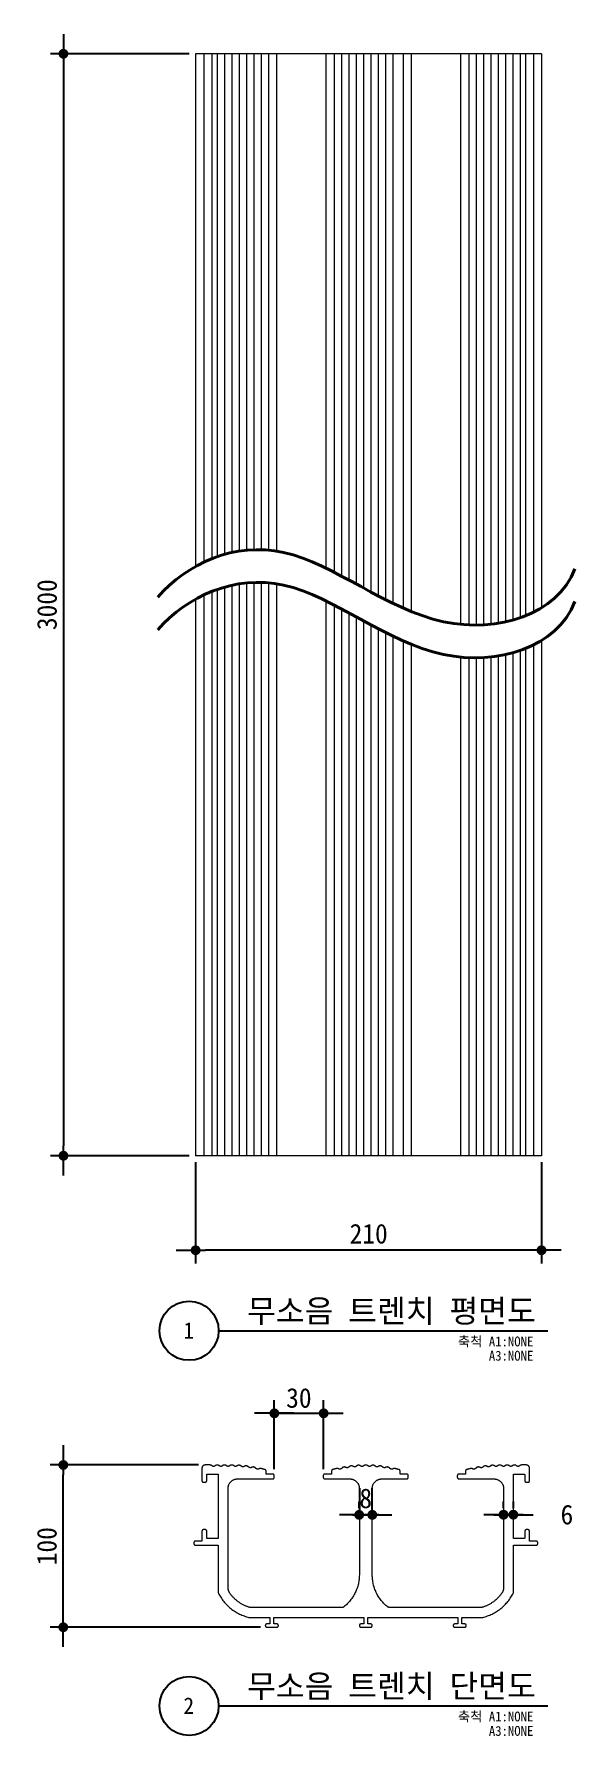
# Model space of a CAD drawing. Header units: inches. Extents: x 1408519 to 1410009, y -41115 to -40078.
# Drawn here: x 1408519 to 1408849, y -41115 to -40078 of the extents above; entities that cross this region are included whole.
import ezdxf
from ezdxf.enums import TextEntityAlignment as Align

# ---------------------------------------------------------------- set-up
doc = ezdxf.new("R2010")
doc.units = ezdxf.units.IN
doc.header["$LTSCALE"] = 5
doc.header["$MEASUREMENT"] = 0
doc.layers.get('0').update_dxf_attribs({"linetype": 'CONTINUOUS'})
for name, color, linetype, lineweight in [('A-CONC-LIN1', 2, 'CONTINUOUS', 40), ('A-DIMS', 7, 'CONTINUOUS', 25), ('A-XXXX-FIN2', 6, 'CONTINUOUS', 20), ('A-XXXX-SYMB', 7, 'CONTINUOUS', 25), ('A-XXXX-TXT1', 3, 'CONTINUOUS', 25)]:
    doc.layers.add(name, color=color, linetype=linetype, lineweight=lineweight)
doc.layers.add('Make2D$보임$선', color=7, linetype='CONTINUOUS', true_color=0x000000)
doc.styles.add('HY울릉도L', font='')
doc.styles.add('돋움체', font='')
doc.styles.get('HY울릉도L').set_extended_font_data('HYwulM')
doc.styles.get('돋움체').set_extended_font_data('DotumChe')
doc.dimstyles.new('CDIM', dxfattribs={"dimtxt": 3, "dimasz": 1.5, "dimexe": 2, "dimexo": 1, "dimgap": 1, "dimtad": 1, "dimdec": 0, "dimrnd": 0.5, "dimzin": 0, "dimdsep": 32, "dimlunit": 6, "dimtxsty": 'HY울릉도L', "dimblk1": '_CIDOT', "dimblk2": '_CIDOT', "dimsah": 1, "dimcen": 5.5, "dimclrd": 2, "dimclre": 2, "dimclrt": 7, "dimadec": 0, "dimazin": 0, "dimtfac": 1, "dimtdec": 0, "dimtix": 1, "dimtmove": 2, "dimatfit": 1, "dimldrblk": '_CIDOT', "dimfxl": 1, "dimtolj": 1, "dimtzin": 0, "dimlwd": -1, "dimarcsym": 0})

# ---------------------------------------------------------------- blocks, each defined once
blk = doc.blocks.new('_CIDOT')
at = {"color": 0, "linetype": 'ByBlock'}
blk.add_line((2, 0), (-1, 0), dxfattribs=at)
at = {"color": 0, "linetype": 'ByBlock', "const_width": 0.5}
blk.add_lwpolyline([(-0.25, 0, 1), (0.25, 0, 1)], format="xyb", close=True, dxfattribs=at)
blk = doc.blocks.new('*D8')
at = {"layer": 'A-DIMS', "lineweight": -2, "transparency": 16777216}
for p, q in [((1408617.4, -40765.5), (1408617.4, -40827.1)), ((1408828.5, -40765.5), (1408828.5, -40827.1))]:
    blk.add_line(p, q, dxfattribs=at)
at = {"layer": 'A-DIMS', "transparency": 16777216}
blk.add_line((1408822.5, -40819.1), (1408623.4, -40819.1), dxfattribs=at)
at = {"layer": 'A-DIMS', "transparency": 16777216, "xscale": 6, "yscale": 6, "zscale": 6, "rotation": 180}
blk.add_blockref('_CIDOT', (1408617.4, -40819.1), dxfattribs=at)
at = {"layer": 'A-DIMS', "transparency": 16777216, "xscale": 6, "yscale": 6, "zscale": 6}
blk.add_blockref('_CIDOT', (1408828.5, -40819.1), dxfattribs=at)
at = {"layer": 'A-DIMS', "color": 3, "transparency": 16777216, "insert": (1408723, -40809.1), "char_height": 12, "attachment_point": 5, "style": '돋움체'}
blk.add_mtext('\\A1;210', dxfattribs=at)
blk = doc.blocks.new('*D9')
at = {"layer": 'A-DIMS', "lineweight": -2, "transparency": 16777216}
for p, q in [((1408805.3, -40976.3), (1408805.3, -40972.3)), ((1408811.3, -40976.3), (1408811.3, -40972.3))]:
    blk.add_line(p, q, dxfattribs=at)
at = {"layer": 'A-DIMS', "transparency": 16777216}
for p, q in [((1408799.3, -40980.3), (1408793.3, -40980.3)), ((1408805.3, -40980.3), (1408811.3, -40980.3)), ((1408817.3, -40980.3), (1408823.3, -40980.3))]:
    blk.add_line(p, q, dxfattribs=at)
at = {"layer": 'A-DIMS', "transparency": 16777216, "xscale": 6, "yscale": 6, "zscale": 6}
blk.add_blockref('_CIDOT', (1408805.3, -40980.3), dxfattribs=at)
at = {"layer": 'A-DIMS', "transparency": 16777216, "xscale": 6, "yscale": 6, "zscale": 6, "rotation": 180}
blk.add_blockref('_CIDOT', (1408811.3, -40980.3), dxfattribs=at)
at = {"layer": 'A-DIMS', "color": 3, "transparency": 16777216, "insert": (1408844, -40980.3), "char_height": 12, "attachment_point": 5, "style": '돋움체'}
blk.add_mtext('\\A1;6', dxfattribs=at)
blk = doc.blocks.new('*D10')
at = {"layer": 'A-DIMS', "lineweight": -2, "transparency": 16777216}
for p, q in [((1408619.2, -40950), (1408528.6, -40950)), ((1408656.9, -41048.9), (1408528.6, -41048.9))]:
    blk.add_line(p, q, dxfattribs=at)
at = {"layer": 'A-DIMS', "transparency": 16777216}
blk.add_line((1408536.6, -41042.9), (1408536.6, -40956), dxfattribs=at)
at = {"layer": 'A-DIMS', "transparency": 16777216, "xscale": 6, "yscale": 6, "zscale": 6}
for p, rotation in [((1408536.6, -40950), 90), ((1408536.6, -41048.9), 270)]:
    blk.add_blockref('_CIDOT', p, dxfattribs=dict(at, rotation=rotation))
at = {"layer": 'A-DIMS', "color": 3, "transparency": 16777216, "insert": (1408526.6, -40999.5), "char_height": 12, "attachment_point": 5, "rotation": 90, "style": '돋움체'}
blk.add_mtext('\\A1;100', dxfattribs=at)
blk = doc.blocks.new('*D11')
at = {"layer": 'A-DIMS', "lineweight": -2, "transparency": 16777216}
for p, q in [((1408665.4, -40952.5), (1408665.4, -40910.5)), ((1408695.5, -40952.5), (1408695.5, -40910.5))]:
    blk.add_line(p, q, dxfattribs=at)
at = {"layer": 'A-DIMS', "transparency": 16777216}
for p, q in [((1408659.4, -40918.5), (1408653.4, -40918.5)), ((1408665.4, -40918.5), (1408695.5, -40918.5)), ((1408701.5, -40918.5), (1408707.5, -40918.5))]:
    blk.add_line(p, q, dxfattribs=at)
at = {"layer": 'A-DIMS', "transparency": 16777216, "xscale": 6, "yscale": 6, "zscale": 6}
blk.add_blockref('_CIDOT', (1408665.4, -40918.5), dxfattribs=at)
at = {"layer": 'A-DIMS', "transparency": 16777216, "xscale": 6, "yscale": 6, "zscale": 6, "rotation": 180}
blk.add_blockref('_CIDOT', (1408695.5, -40918.5), dxfattribs=at)
at = {"layer": 'A-DIMS', "color": 3, "transparency": 16777216, "insert": (1408680.4, -40909.2), "char_height": 12, "attachment_point": 5, "style": '돋움체'}
blk.add_mtext('\\A1;30', dxfattribs=at)
blk = doc.blocks.new('*D12')
at = {"layer": 'A-DIMS', "lineweight": -2, "transparency": 16777216}
for p, q in [((1408717.2, -40976.4), (1408717.2, -40972.4)), ((1408725.2, -40976.4), (1408725.2, -40972.4))]:
    blk.add_line(p, q, dxfattribs=at)
at = {"layer": 'A-DIMS', "transparency": 16777216}
for p, q in [((1408711.2, -40980.4), (1408705.2, -40980.4)), ((1408717.2, -40980.4), (1408725.2, -40980.4)), ((1408731.2, -40980.4), (1408737.2, -40980.4))]:
    blk.add_line(p, q, dxfattribs=at)
at = {"layer": 'A-DIMS', "transparency": 16777216, "xscale": 6, "yscale": 6, "zscale": 6}
blk.add_blockref('_CIDOT', (1408717.2, -40980.4), dxfattribs=at)
at = {"layer": 'A-DIMS', "transparency": 16777216, "xscale": 6, "yscale": 6, "zscale": 6, "rotation": 180}
blk.add_blockref('_CIDOT', (1408725.2, -40980.4), dxfattribs=at)
at = {"layer": 'A-DIMS', "color": 3, "transparency": 16777216, "insert": (1408721.2, -40970.4), "char_height": 12, "attachment_point": 5, "style": '돋움체'}
blk.add_mtext('\\A1;8', dxfattribs=at)
blk = doc.blocks.new('*D13')
at = {"layer": 'A-DIMS', "lineweight": -2, "transparency": 16777216}
for p, q in [((1408613.4, -40089.8), (1408528.7, -40089.8)), ((1408613.4, -40761.5), (1408528.7, -40761.5))]:
    blk.add_line(p, q, dxfattribs=at)
at = {"layer": 'A-DIMS', "transparency": 16777216}
blk.add_line((1408536.7, -40095.8), (1408536.7, -40755.5), dxfattribs=at)
at = {"layer": 'A-DIMS', "transparency": 16777216, "xscale": 6, "yscale": 6, "zscale": 6}
for p, rotation in [((1408536.7, -40089.8), 90), ((1408536.7, -40761.5), 270)]:
    blk.add_blockref('_CIDOT', p, dxfattribs=dict(at, rotation=rotation))
at = {"layer": 'A-DIMS', "color": 3, "transparency": 16777216, "insert": (1408526.7, -40425.6), "char_height": 12, "attachment_point": 5, "rotation": 90, "style": '돋움체'}
blk.add_mtext('\\A1;3000', dxfattribs=at)

msp = doc.modelspace()

# ---------------------------------------------------------------- linework, layer by layer
at = {"layer": 'A-CONC-LIN1'}
for points in [[(1408594.4, -40421), (1408612, -40400.5), (1408671.1, -40373.4), (1408763.8, -40455), (1408837.9, -40431.7), (1408848.9, -40403.7)], [(1408594.4, -40440.9), (1408612, -40420.5), (1408671.1, -40393.3), (1408763.8, -40475), (1408837.9, -40451.6), (1408848.9, -40423.6)]]:
    msp.add_open_spline(points, degree=3, knots=[15.624843, 15.624843, 15.624843, 15.624843, 113.188898, 213.548974, 308.797008, 308.797008, 308.797008, 308.797008], dxfattribs=at)
at = {"layer": 'A-XXXX-FIN2'}
for points in [[(1408618.4, -40089.8), (1408617.9, -40089.8), (1408617.4, -40089.8)], [(1408617.4, -40089.8), (1408617.4, -40246), (1408617.4, -40402.3)], [(1408622.4, -40089.8), (1408620.4, -40089.8), (1408618.4, -40089.8)], [(1408624.5, -40089.8), (1408623.4, -40089.8), (1408622.4, -40089.8)], [(1408622.4, -40089.8), (1408622.4, -40244.7), (1408622.4, -40399.7)], [(1408627.3, -40089.8), (1408625.9, -40089.8), (1408624.5, -40089.8)], [(1408628.6, -40089.8), (1408627.9, -40089.8), (1408627.3, -40089.8)], [(1408627.3, -40089.8), (1408627.3, -40243.7), (1408627.3, -40397.6)], [(1408630.5, -40089.8), (1408629.5, -40089.8), (1408628.6, -40089.8)], [(1408633.1, -40089.8), (1408631.8, -40089.8), (1408630.5, -40089.8)], [(1408630.5, -40089.8), (1408630.5, -40243.1), (1408630.5, -40396.4)], [(1408635, -40089.8), (1408634, -40089.8), (1408633.1, -40089.8)], [(1408637.5, -40089.8), (1408636.3, -40089.8), (1408635, -40089.8)], [(1408635, -40089.8), (1408635, -40242.4), (1408635, -40395)], [(1408639.5, -40089.8), (1408638.5, -40089.8), (1408637.5, -40089.8)], [(1408642.1, -40089.8), (1408640.8, -40089.8), (1408639.5, -40089.8)], [(1408639.5, -40089.8), (1408639.5, -40241.8), (1408639.5, -40393.8)], [(1408644, -40089.8), (1408643, -40089.8), (1408642.1, -40089.8)], [(1408646.6, -40089.8), (1408645.3, -40089.8), (1408644, -40089.8)], [(1408644, -40089.8), (1408644, -40241.4), (1408644, -40393)], [(1408648.5, -40089.8), (1408647.5, -40089.8), (1408646.6, -40089.8)], [(1408651.1, -40089.8), (1408649.8, -40089.8), (1408648.5, -40089.8)], [(1408648.5, -40089.8), (1408648.5, -40241.1), (1408648.5, -40392.4)], [(1408652.9, -40089.8), (1408652, -40089.8), (1408651.1, -40089.8)], [(1408655.5, -40089.8), (1408654.2, -40089.8), (1408652.9, -40089.8)], [(1408652.9, -40089.8), (1408652.9, -40240.9), (1408652.9, -40392.1)], [(1408657.4, -40089.8), (1408656.4, -40089.8), (1408655.5, -40089.8)], [(1408661.8, -40089.8), (1408659.6, -40089.8), (1408657.4, -40089.8)], [(1408657.4, -40089.8), (1408657.4, -40240.9), (1408657.4, -40392.1)], [(1408665.8, -40089.8), (1408663.8, -40089.8), (1408661.8, -40089.8)], [(1408661.8, -40089.8), (1408661.8, -40241.1), (1408661.8, -40392.4)], [(1408666.8, -40089.8), (1408666.3, -40089.8), (1408665.8, -40089.8)], [(1408696.9, -40089.8), (1408681.9, -40089.8), (1408666.8, -40089.8)], [(1408666.8, -40089.8), (1408666.8, -40241.4), (1408666.8, -40393)], [(1408697.9, -40089.8), (1408697.4, -40089.8), (1408696.9, -40089.8)], [(1408696.9, -40089.8), (1408696.9, -40246.6), (1408696.9, -40403.4)], [(1408701.9, -40089.8), (1408699.9, -40089.8), (1408697.9, -40089.8)], [(1408706.4, -40089.8), (1408704.1, -40089.8), (1408701.9, -40089.8)], [(1408701.9, -40089.8), (1408701.9, -40247.8), (1408701.9, -40405.9)], [(1408708.2, -40089.8), (1408707.3, -40089.8), (1408706.4, -40089.8)], [(1408706.4, -40089.8), (1408706.4, -40249), (1408706.4, -40408.2)], [(1408710.8, -40089.8), (1408709.5, -40089.8), (1408708.2, -40089.8)], [(1408712.7, -40089.8), (1408711.7, -40089.8), (1408710.8, -40089.8)], [(1408710.8, -40089.8), (1408710.8, -40250.2), (1408710.8, -40410.6)], [(1408715.3, -40089.8), (1408714, -40089.8), (1408712.7, -40089.8)], [(1408717.2, -40089.8), (1408716.2, -40089.8), (1408715.3, -40089.8)], [(1408715.3, -40089.8), (1408715.3, -40251.4), (1408715.3, -40413)], [(1408719.8, -40089.8), (1408718.5, -40089.8), (1408717.2, -40089.8)], [(1408721.7, -40089.8), (1408720.7, -40089.8), (1408719.8, -40089.8)], [(1408719.8, -40089.8), (1408719.8, -40252.6), (1408719.8, -40415.4)], [(1408724.3, -40089.8), (1408723, -40089.8), (1408721.7, -40089.8)], [(1408726.2, -40089.8), (1408725.2, -40089.8), (1408724.3, -40089.8)], [(1408724.3, -40089.8), (1408724.3, -40253.8), (1408724.3, -40417.9)], [(1408728.8, -40089.8), (1408727.5, -40089.8), (1408726.2, -40089.8)], [(1408730.7, -40089.8), (1408729.7, -40089.8), (1408728.8, -40089.8)], [(1408728.8, -40089.8), (1408728.8, -40255), (1408728.8, -40420.2)], [(1408733.3, -40089.8), (1408732, -40089.8), (1408730.7, -40089.8)], [(1408735.2, -40089.8), (1408734.2, -40089.8), (1408733.3, -40089.8)], [(1408733.3, -40089.8), (1408733.3, -40256.1), (1408733.3, -40422.5)], [(1408737.7, -40089.8), (1408736.4, -40089.8), (1408735.2, -40089.8)], [(1408739.6, -40089.8), (1408738.7, -40089.8), (1408737.7, -40089.8)], [(1408737.7, -40089.8), (1408737.7, -40257.2), (1408737.7, -40424.7)], [(1408744, -40089.8), (1408741.8, -40089.8), (1408739.6, -40089.8)], [(1408748, -40089.8), (1408746, -40089.8), (1408744, -40089.8)], [(1408744, -40089.8), (1408744, -40258.7), (1408744, -40427.7)], [(1408749, -40089.8), (1408748.5, -40089.8), (1408748, -40089.8)], [(1408779.1, -40089.8), (1408764.1, -40089.8), (1408749, -40089.8)], [(1408749, -40089.8), (1408749, -40259.8), (1408749, -40429.8)], [(1408780.1, -40089.8), (1408779.6, -40089.8), (1408779.1, -40089.8)], [(1408779.1, -40089.8), (1408779.1, -40309), (1408779.1, -40437.6)], [(1408784.1, -40089.8), (1408782.1, -40089.8), (1408780.1, -40089.8)], [(1408788.6, -40089.8), (1408786.4, -40089.8), (1408784.1, -40089.8)], [(1408784.1, -40089.8), (1408784.1, -40263.8), (1408784.1, -40437.9)], [(1408790.4, -40089.8), (1408789.5, -40089.8), (1408788.6, -40089.8)], [(1408788.6, -40089.8), (1408788.6, -40263.9), (1408788.6, -40438)], [(1408793, -40089.8), (1408791.7, -40089.8), (1408790.4, -40089.8)], [(1408794.9, -40089.8), (1408793.9, -40089.8), (1408793, -40089.8)], [(1408793, -40089.8), (1408793, -40263.8), (1408793, -40437.9)], [(1408797.5, -40089.8), (1408796.2, -40089.8), (1408794.9, -40089.8)], [(1408799.4, -40089.8), (1408798.4, -40089.8), (1408797.5, -40089.8)], [(1408797.5, -40089.8), (1408797.5, -40263.6), (1408797.5, -40437.5)], [(1408802, -40089.8), (1408800.7, -40089.8), (1408799.4, -40089.8)], [(1408803.9, -40089.8), (1408802.9, -40089.8), (1408802, -40089.8)], [(1408802, -40089.8), (1408802, -40263.3), (1408802, -40436.9)], [(1408806.5, -40089.8), (1408805.2, -40089.8), (1408803.9, -40089.8)], [(1408808.4, -40089.8), (1408807.4, -40089.8), (1408806.5, -40089.8)], [(1408806.5, -40089.8), (1408806.5, -40262.9), (1408806.5, -40436.1)], [(1408811, -40089.8), (1408809.7, -40089.8), (1408808.4, -40089.8)], [(1408812.9, -40089.8), (1408811.9, -40089.8), (1408811, -40089.8)], [(1408811, -40089.8), (1408811, -40262.4), (1408811, -40435)], [(1408815.4, -40089.8), (1408814.2, -40089.8), (1408812.9, -40089.8)], [(1408817.4, -40089.8), (1408816.4, -40089.8), (1408815.4, -40089.8)], [(1408815.4, -40089.8), (1408815.4, -40261.7), (1408815.4, -40433.6)], [(1408818.7, -40089.8), (1408818, -40089.8), (1408817.4, -40089.8)], [(1408821.5, -40089.8), (1408820.1, -40089.8), (1408818.7, -40089.8)], [(1408818.7, -40089.8), (1408818.7, -40261.1), (1408818.7, -40432.4)], [(1408823.5, -40089.8), (1408822.5, -40089.8), (1408821.5, -40089.8)], [(1408827.5, -40089.8), (1408825.5, -40089.8), (1408823.5, -40089.8)], [(1408823.5, -40089.8), (1408823.5, -40260), (1408823.5, -40430.2)], [(1408828.5, -40089.8), (1408828, -40089.8), (1408827.5, -40089.8)], [(1408828.5, -40089.8), (1408828.5, -40258.6), (1408828.5, -40427.4)], [(1408627.3, -40417.5), (1408627.3, -40589.5), (1408627.3, -40761.5)], [(1408630.5, -40416.3), (1408630.5, -40588.9), (1408630.5, -40761.5)], [(1408635, -40414.9), (1408635, -40588.2), (1408635, -40761.5)], [(1408639.5, -40413.8), (1408639.5, -40587.6), (1408639.5, -40761.5)], [(1408644, -40412.9), (1408644, -40587.2), (1408644, -40761.5)], [(1408648.5, -40412.3), (1408648.5, -40586.9), (1408648.5, -40761.5)], [(1408652.9, -40412), (1408652.9, -40586.8), (1408652.9, -40761.5)], [(1408657.4, -40412), (1408657.4, -40586.8), (1408657.4, -40761.5)], [(1408661.8, -40412.3), (1408661.8, -40586.9), (1408661.8, -40761.5)], [(1408666.8, -40412.9), (1408666.8, -40587.2), (1408666.8, -40761.5)], [(1408617.4, -40422.2), (1408617.4, -40591.8), (1408617.4, -40761.5)], [(1408622.4, -40419.6), (1408622.4, -40590.5), (1408622.4, -40761.5)], [(1408696.9, -40423.3), (1408696.9, -40592.4), (1408696.9, -40761.5)], [(1408701.9, -40425.8), (1408701.9, -40593.6), (1408701.9, -40761.5)], [(1408706.4, -40428.1), (1408706.4, -40594.8), (1408706.4, -40761.5)], [(1408710.8, -40430.5), (1408710.8, -40596), (1408710.8, -40761.5)], [(1408715.3, -40432.9), (1408715.3, -40597.2), (1408715.3, -40761.5)], [(1408719.8, -40435.3), (1408719.8, -40598.4), (1408719.8, -40761.5)], [(1408724.3, -40437.8), (1408724.3, -40599.6), (1408724.3, -40761.5)], [(1408728.8, -40440.2), (1408728.8, -40600.8), (1408728.8, -40761.5)], [(1408733.3, -40442.5), (1408733.3, -40602), (1408733.3, -40761.5)], [(1408737.7, -40444.7), (1408737.7, -40603.1), (1408737.7, -40761.5)], [(1408744, -40447.6), (1408744, -40604.5), (1408744, -40761.5)], [(1408828.5, -40447.3), (1408828.5, -40604.4), (1408828.5, -40761.5)], [(1408749, -40449.7), (1408749, -40605.6), (1408749, -40761.5)], [(1408779.1, -40457.5), (1408779.1, -40609.5), (1408779.1, -40761.5)], [(1408784.1, -40457.9), (1408784.1, -40609.7), (1408784.1, -40761.5)], [(1408788.6, -40457.9), (1408788.6, -40609.7), (1408788.6, -40761.5)], [(1408793, -40457.8), (1408793, -40609.6), (1408793, -40761.5)], [(1408797.5, -40457.4), (1408797.5, -40609.5), (1408797.5, -40761.5)], [(1408802, -40456.8), (1408802, -40609.2), (1408802, -40761.5)], [(1408806.5, -40456), (1408806.5, -40608.7), (1408806.5, -40761.5)], [(1408811, -40454.9), (1408811, -40608.2), (1408811, -40761.5)], [(1408815.4, -40453.5), (1408815.4, -40607.5), (1408815.4, -40761.5)], [(1408818.7, -40452.3), (1408818.7, -40606.9), (1408818.7, -40761.5)], [(1408823.5, -40450.1), (1408823.5, -40605.8), (1408823.5, -40761.5)], [(1408618.4, -40761.5), (1408617.9, -40761.5), (1408617.4, -40761.5)], [(1408622.4, -40761.5), (1408620.4, -40761.5), (1408618.4, -40761.5)], [(1408624.5, -40761.5), (1408623.4, -40761.5), (1408622.4, -40761.5)], [(1408627.3, -40761.5), (1408625.9, -40761.5), (1408624.5, -40761.5)], [(1408628.6, -40761.5), (1408627.9, -40761.5), (1408627.3, -40761.5)], [(1408630.5, -40761.5), (1408629.5, -40761.5), (1408628.6, -40761.5)], [(1408633.1, -40761.5), (1408631.8, -40761.5), (1408630.5, -40761.5)], [(1408635, -40761.5), (1408634, -40761.5), (1408633.1, -40761.5)], [(1408637.5, -40761.5), (1408636.3, -40761.5), (1408635, -40761.5)], [(1408639.5, -40761.5), (1408638.5, -40761.5), (1408637.5, -40761.5)], [(1408642.1, -40761.5), (1408640.8, -40761.5), (1408639.5, -40761.5)], [(1408644, -40761.5), (1408643, -40761.5), (1408642.1, -40761.5)], [(1408646.6, -40761.5), (1408645.3, -40761.5), (1408644, -40761.5)], [(1408648.5, -40761.5), (1408647.5, -40761.5), (1408646.6, -40761.5)], [(1408651.1, -40761.5), (1408649.8, -40761.5), (1408648.5, -40761.5)], [(1408652.9, -40761.5), (1408652, -40761.5), (1408651.1, -40761.5)], [(1408655.5, -40761.5), (1408654.2, -40761.5), (1408652.9, -40761.5)], [(1408657.4, -40761.5), (1408656.4, -40761.5), (1408655.5, -40761.5)], [(1408661.8, -40761.5), (1408659.6, -40761.5), (1408657.4, -40761.5)], [(1408665.8, -40761.5), (1408663.8, -40761.5), (1408661.8, -40761.5)], [(1408666.8, -40761.5), (1408666.3, -40761.5), (1408665.8, -40761.5)], [(1408696.9, -40761.5), (1408681.9, -40761.5), (1408666.8, -40761.5)], [(1408697.9, -40761.5), (1408697.4, -40761.5), (1408696.9, -40761.5)], [(1408701.9, -40761.5), (1408699.9, -40761.5), (1408697.9, -40761.5)], [(1408706.4, -40761.5), (1408704.1, -40761.5), (1408701.9, -40761.5)], [(1408708.2, -40761.5), (1408707.3, -40761.5), (1408706.4, -40761.5)], [(1408710.8, -40761.5), (1408709.5, -40761.5), (1408708.2, -40761.5)], [(1408712.7, -40761.5), (1408711.7, -40761.5), (1408710.8, -40761.5)], [(1408715.3, -40761.5), (1408714, -40761.5), (1408712.7, -40761.5)], [(1408717.2, -40761.5), (1408716.2, -40761.5), (1408715.3, -40761.5)], [(1408719.8, -40761.5), (1408718.5, -40761.5), (1408717.2, -40761.5)], [(1408721.7, -40761.5), (1408720.7, -40761.5), (1408719.8, -40761.5)], [(1408724.3, -40761.5), (1408723, -40761.5), (1408721.7, -40761.5)], [(1408726.2, -40761.5), (1408725.2, -40761.5), (1408724.3, -40761.5)], [(1408728.8, -40761.5), (1408727.5, -40761.5), (1408726.2, -40761.5)], [(1408730.7, -40761.5), (1408729.7, -40761.5), (1408728.8, -40761.5)], [(1408733.3, -40761.5), (1408732, -40761.5), (1408730.7, -40761.5)], [(1408735.2, -40761.5), (1408734.2, -40761.5), (1408733.3, -40761.5)], [(1408737.7, -40761.5), (1408736.4, -40761.5), (1408735.2, -40761.5)], [(1408739.6, -40761.5), (1408738.7, -40761.5), (1408737.7, -40761.5)], [(1408744, -40761.5), (1408741.8, -40761.5), (1408739.6, -40761.5)], [(1408748, -40761.5), (1408746, -40761.5), (1408744, -40761.5)], [(1408749, -40761.5), (1408748.5, -40761.5), (1408748, -40761.5)], [(1408779.1, -40761.5), (1408764.1, -40761.5), (1408749, -40761.5)], [(1408780.1, -40761.5), (1408779.6, -40761.5), (1408779.1, -40761.5)], [(1408784.1, -40761.5), (1408782.1, -40761.5), (1408780.1, -40761.5)], [(1408788.6, -40761.5), (1408786.4, -40761.5), (1408784.1, -40761.5)], [(1408790.4, -40761.5), (1408789.5, -40761.5), (1408788.6, -40761.5)], [(1408793, -40761.5), (1408791.7, -40761.5), (1408790.4, -40761.5)], [(1408794.9, -40761.5), (1408793.9, -40761.5), (1408793, -40761.5)], [(1408797.5, -40761.5), (1408796.2, -40761.5), (1408794.9, -40761.5)], [(1408799.4, -40761.5), (1408798.4, -40761.5), (1408797.5, -40761.5)], [(1408802, -40761.5), (1408800.7, -40761.5), (1408799.4, -40761.5)], [(1408803.9, -40761.5), (1408802.9, -40761.5), (1408802, -40761.5)], [(1408806.5, -40761.5), (1408805.2, -40761.5), (1408803.9, -40761.5)], [(1408808.4, -40761.5), (1408807.4, -40761.5), (1408806.5, -40761.5)], [(1408811, -40761.5), (1408809.7, -40761.5), (1408808.4, -40761.5)], [(1408812.9, -40761.5), (1408811.9, -40761.5), (1408811, -40761.5)], [(1408815.4, -40761.5), (1408814.2, -40761.5), (1408812.9, -40761.5)], [(1408817.4, -40761.5), (1408816.4, -40761.5), (1408815.4, -40761.5)], [(1408818.7, -40761.5), (1408818, -40761.5), (1408817.4, -40761.5)], [(1408821.5, -40761.5), (1408820.1, -40761.5), (1408818.7, -40761.5)], [(1408823.5, -40761.5), (1408822.5, -40761.5), (1408821.5, -40761.5)], [(1408827.5, -40761.5), (1408825.5, -40761.5), (1408823.5, -40761.5)], [(1408828.5, -40761.5), (1408828, -40761.5), (1408827.5, -40761.5)], [(1408621.2, -40952), (1408621.2, -40955.8), (1408621.2, -40959.5)], [(1408626.1, -40950), (1408624.7, -40950), (1408623.2, -40950)], [(1408624.2, -40959.5), (1408624.2, -40957.7), (1408624.2, -40956)], [(1408624.7, -40955.5), (1408627.7, -40955.5), (1408630.7, -40955.5)], [(1408631.2, -40956), (1408631.2, -40974.5), (1408631.2, -40993)], [(1408660.4, -40955.5), (1408660.4, -40954.6), (1408660.4, -40953.8)], [(1408664.4, -40955.5), (1408662.4, -40955.5), (1408660.4, -40955.5)], [(1408665.4, -40957.5), (1408665.4, -40957), (1408665.4, -40956.5)], [(1408695.3, -40956.5), (1408695.3, -40957), (1408695.3, -40957.5)], [(1408700.3, -40955.5), (1408698.3, -40955.5), (1408696.3, -40955.5)], [(1408700.3, -40953.8), (1408700.3, -40954.6), (1408700.3, -40955.5)], [(1408742.2, -40955.5), (1408742.2, -40954.6), (1408742.2, -40953.8)], [(1408746.2, -40955.5), (1408744.2, -40955.5), (1408742.2, -40955.5)], [(1408747.2, -40957.5), (1408747.2, -40957), (1408747.2, -40956.5)], [(1408777.1, -40956.5), (1408777.1, -40957), (1408777.1, -40957.5)], [(1408782.1, -40955.5), (1408780.1, -40955.5), (1408778.1, -40955.5)], [(1408782.1, -40953.8), (1408782.1, -40954.6), (1408782.1, -40955.5)], [(1408811.3, -40992.2), (1408811.3, -40974.1), (1408811.3, -40956)], [(1408811.8, -40955.5), (1408814.8, -40955.5), (1408817.8, -40955.5)], [(1408819.2, -40950), (1408817.8, -40950), (1408816.4, -40950)], [(1408818.3, -40956), (1408818.3, -40957.7), (1408818.3, -40959.5)], [(1408821.2, -40959.5), (1408821.2, -40955.8), (1408821.2, -40952)], [(1408622.2, -40960.5), (1408622.7, -40960.5), (1408623.2, -40960.5)], [(1408637.2, -40988.3), (1408637.2, -40976.3), (1408637.2, -40964.2)], [(1408642.9, -40958.5), (1408653.7, -40958.5), (1408664.4, -40958.5)], [(1408696.3, -40958.5), (1408703.9, -40958.5), (1408711.5, -40958.5)], [(1408731, -40958.5), (1408738.6, -40958.5), (1408746.2, -40958.5)], [(1408778.1, -40958.5), (1408788.8, -40958.5), (1408799.5, -40958.5)], [(1408805.3, -40964.2), (1408805.3, -40975.6), (1408805.3, -40987)], [(1408819.2, -40960.5), (1408819.7, -40960.5), (1408820.2, -40960.5)], [(1408637.2, -40994.2), (1408637.2, -40991.2), (1408637.2, -40988.3)], [(1408717.3, -40978.7), (1408717.3, -40993.2), (1408717.3, -41007.7)], [(1408725.2, -41007.7), (1408725.2, -40993.2), (1408725.2, -40978.7)], [(1408805.3, -40987), (1408805.3, -40990.4), (1408805.3, -40993.7)], [(1408616.3, -40997.4), (1408616.3, -40997.6), (1408616.3, -40997.9)], [(1408621.2, -40996.4), (1408619.2, -40996.4), (1408617.3, -40996.4)], [(1408621.2, -40990.4), (1408621.2, -40993.4), (1408621.2, -40996.4)], [(1408623.2, -40989.4), (1408622.7, -40989.4), (1408622.2, -40989.4)], [(1408624.2, -40994.4), (1408624.2, -40992.4), (1408624.2, -40990.4)], [(1408629.9, -40994.9), (1408627.3, -40994.9), (1408624.7, -40994.9)], [(1408630.7, -40994.9), (1408630.3, -40994.9), (1408629.9, -40994.9)], [(1408631.2, -40993), (1408631.2, -40993.6), (1408631.2, -40994.2)], [(1408631.2, -40994.2), (1408631.2, -40994.3), (1408631.2, -40994.4)], [(1408637.2, -41023.3), (1408637.2, -41008.7), (1408637.2, -40994.2)], [(1408805.3, -40993.7), (1408805.3, -41008.2), (1408805.3, -41022.8)], [(1408811.3, -40993.7), (1408811.3, -40993), (1408811.3, -40992.2)], [(1408811.3, -40994.4), (1408811.3, -40994), (1408811.3, -40993.7)], [(1408812.7, -40994.9), (1408812.3, -40994.9), (1408811.8, -40994.9)], [(1408817.8, -40994.9), (1408815.2, -40994.9), (1408812.7, -40994.9)], [(1408818.3, -40990.4), (1408818.3, -40992.4), (1408818.3, -40994.4)], [(1408820.2, -40989.4), (1408819.7, -40989.4), (1408819.2, -40989.4)], [(1408821.2, -40996.4), (1408821.2, -40993.4), (1408821.2, -40990.4)], [(1408825.2, -40996.4), (1408823.2, -40996.4), (1408821.2, -40996.4)], [(1408826.2, -40997.9), (1408826.2, -40997.6), (1408826.2, -40997.4)], [(1408617.3, -40998.9), (1408623.6, -40998.9), (1408629.9, -40998.9)], [(1408629.9, -40998.9), (1408630.6, -40998.9), (1408631.2, -40998.9)], [(1408631.2, -40998.9), (1408631.2, -41013.4), (1408631.2, -41028)], [(1408717.3, -41007.7), (1408717.3, -41012.4), (1408717.3, -41017)], [(1408725.2, -41017), (1408725.2, -41012.4), (1408725.2, -41007.7)], [(1408811.3, -41028), (1408811.3, -41013.4), (1408811.3, -40998.9)], [(1408811.3, -40998.9), (1408812, -40998.9), (1408812.7, -40998.9)], [(1408812.7, -40998.9), (1408819, -40998.9), (1408825.2, -40998.9)], [(1408637.2, -41024.7), (1408637.2, -41024), (1408637.2, -41023.3)], [(1408805.3, -41022.8), (1408805.3, -41023.8), (1408805.3, -41024.7)], [(1408685.4, -41036.9), (1408668.5, -41036.9), (1408651.5, -41036.9)], [(1408706.6, -41036.9), (1408696, -41036.9), (1408685.4, -41036.9)], [(1408769.7, -41036.9), (1408752.8, -41036.9), (1408735.9, -41036.9)], [(1408790.9, -41036.9), (1408780.3, -41036.9), (1408769.7, -41036.9)], [(1408649.9, -41042.9), (1408656.3, -41042.9), (1408662.6, -41042.9)], [(1408662.6, -41046.9), (1408661.8, -41046.9), (1408660.9, -41046.9)], [(1408660.9, -41048.9), (1408663.9, -41048.9), (1408666.9, -41048.9)], [(1408662.6, -41042.9), (1408662.6, -41044.9), (1408662.6, -41046.9)], [(1408665.1, -41046.9), (1408665.1, -41044.9), (1408665.1, -41042.9)], [(1408665.1, -41042.9), (1408675.3, -41042.9), (1408685.4, -41042.9)], [(1408666.9, -41046.9), (1408666, -41046.9), (1408665.1, -41046.9)], [(1408685.4, -41042.9), (1408702.7, -41042.9), (1408720, -41042.9)], [(1408720, -41046.9), (1408719.1, -41046.9), (1408718.3, -41046.9)], [(1408718.3, -41048.9), (1408721.2, -41048.9), (1408724.2, -41048.9)], [(1408720, -41042.9), (1408720, -41044.9), (1408720, -41046.9)], [(1408722.5, -41042.9), (1408746.1, -41042.9), (1408769.7, -41042.9)], [(1408722.5, -41046.9), (1408722.5, -41044.9), (1408722.5, -41042.9)], [(1408724.2, -41046.9), (1408723.4, -41046.9), (1408722.5, -41046.9)], [(1408769.7, -41042.9), (1408773.5, -41042.9), (1408777.4, -41042.9)], [(1408777.4, -41046.9), (1408776.5, -41046.9), (1408775.6, -41046.9)], [(1408775.6, -41048.9), (1408778.6, -41048.9), (1408781.6, -41048.9)], [(1408777.4, -41042.9), (1408777.4, -41044.9), (1408777.4, -41046.9)], [(1408779.8, -41046.9), (1408779.8, -41044.9), (1408779.8, -41042.9)], [(1408779.8, -41042.9), (1408786.2, -41042.9), (1408792.6, -41042.9)], [(1408781.6, -41046.9), (1408780.7, -41046.9), (1408779.8, -41046.9)]]:
    msp.add_open_spline(points, degree=2, dxfattribs=at)
for points, weights in [([(1408623.2, -40950), (1408621.2, -40950), (1408621.2, -40952)], [1, 0.707107019603, 1]), ([(1408624.2, -40956), (1408624.2, -40955.5), (1408624.7, -40955.5)], [1, 0.707106900392, 1]), ([(1408627.3, -40950.5), (1408626.8, -40950), (1408626.1, -40950)], [1, 0.940560833125, 1]), ([(1408629.3, -40950.5), (1408628.3, -40951.3), (1408627.3, -40950.5)], [1, 0.769309258163, 1]), ([(1408631.8, -40950.5), (1408630.5, -40949.4), (1408629.3, -40950.5)], [1, 0.769309452789, 1]), ([(1408630.7, -40955.5), (1408631.2, -40955.5), (1408631.2, -40956)], [1, 0.7071069004, 1]), ([(1408633.7, -40950.5), (1408632.8, -40951.3), (1408631.8, -40950.5)], [1, 0.769309258163, 1]), ([(1408636.3, -40950.5), (1408635, -40949.4), (1408633.7, -40950.5)], [1, 0.769309452789, 1]), ([(1408638.2, -40950.5), (1408637.2, -40951.3), (1408636.3, -40950.5)], [1, 0.769309258163, 1]), ([(1408640.8, -40950.5), (1408639.5, -40949.4), (1408638.2, -40950.5)], [1, 0.763195260225, 1]), ([(1408642.6, -40950.6), (1408641.7, -40951.3), (1408640.8, -40950.5)], [1, 0.77640955132, 1]), ([(1408645.2, -40950.7), (1408644, -40949.5), (1408642.6, -40950.6)], [1, 0.757011857925, 1]), ([(1408647.1, -40950.9), (1408646.1, -40951.6), (1408645.2, -40950.7)], [1, 0.776409646019, 1]), ([(1408649.7, -40951.2), (1408648.5, -40949.9), (1408647.1, -40950.9)], [1, 0.757011857923, 1]), ([(1408651.6, -40951.5), (1408650.5, -40952.1), (1408649.7, -40951.2)], [1, 0.776409551323, 1]), ([(1408654.1, -40952), (1408653.1, -40950.6), (1408651.6, -40951.5)], [1, 0.757011857925, 1]), ([(1408656, -40952.4), (1408654.9, -40952.9), (1408654.1, -40952)], [1, 0.77640964602, 1]), ([(1408657.4, -40952.2), (1408656.6, -40952), (1408656, -40952.4)], [1, 0.937286501913, 1]), ([(1408659.7, -40952.8), (1408658.5, -40952.5), (1408657.4, -40952.2)], [1, 0.999872758513, 1]), ([(1408660.4, -40953.8), (1408660.4, -40953), (1408659.7, -40952.8)], [1, 0.79695374633, 1]), ([(1408665.4, -40956.5), (1408665.4, -40955.5), (1408664.4, -40955.5)], [1, 0.707107019605, 1]), ([(1408696.3, -40955.5), (1408695.3, -40955.5), (1408695.3, -40956.5)], [1, 0.707106900391, 1]), ([(1408701, -40952.8), (1408700.3, -40953), (1408700.3, -40953.8)], [1, 0.796953746329, 1]), ([(1408703.3, -40952.2), (1408702.2, -40952.5), (1408701, -40952.8)], [1, 0.999872758513, 1]), ([(1408704.7, -40952.4), (1408704.1, -40952), (1408703.3, -40952.2)], [1, 0.937286472946, 1]), ([(1408706.6, -40952), (1408705.8, -40952.9), (1408704.7, -40952.4)], [1, 0.776409646017, 1]), ([(1408709.1, -40951.5), (1408707.6, -40950.6), (1408706.6, -40952)], [1, 0.757011857926, 1]), ([(1408711, -40951.2), (1408710.2, -40952.1), (1408709.1, -40951.5)], [1, 0.776409646017, 1]), ([(1408713.6, -40950.9), (1408712.1, -40949.9), (1408711, -40951.2)], [1, 0.757011857926, 1]), ([(1408715.5, -40950.7), (1408714.6, -40951.6), (1408713.6, -40950.9)], [1, 0.776409646017, 1]), ([(1408718.1, -40950.6), (1408716.7, -40949.5), (1408715.5, -40950.7)], [1, 0.757011959713, 1]), ([(1408719.9, -40950.5), (1408719, -40951.3), (1408718.1, -40950.6)], [1, 0.776409551323, 1]), ([(1408722.5, -40950.5), (1408721.2, -40949.4), (1408719.9, -40950.5)], [1, 0.757011857924, 1]), ([(1408724.4, -40950.6), (1408723.5, -40951.3), (1408722.5, -40950.5)], [1, 0.776409646019, 1]), ([(1408727, -40950.7), (1408725.8, -40949.5), (1408724.4, -40950.6)], [1, 0.757011959714, 1]), ([(1408728.9, -40950.9), (1408727.9, -40951.6), (1408727, -40950.7)], [1, 0.776409551322, 1]), ([(1408731.5, -40951.2), (1408730.3, -40949.9), (1408728.9, -40950.9)], [1, 0.757011959713, 1]), ([(1408733.4, -40951.5), (1408732.3, -40952.1), (1408731.5, -40951.2)], [1, 0.776409551322, 1]), ([(1408735.9, -40952), (1408734.9, -40950.6), (1408733.4, -40951.5)], [1, 0.757011959714, 1]), ([(1408737.8, -40952.4), (1408736.7, -40952.9), (1408735.9, -40952)], [1, 0.776409551322, 1]), ([(1408739.2, -40952.2), (1408738.4, -40952), (1408737.8, -40952.4)], [1, 0.937286472946, 1]), ([(1408741.5, -40952.8), (1408740.3, -40952.5), (1408739.2, -40952.2)], [1, 0.999872758634, 1]), ([(1408742.2, -40953.8), (1408742.2, -40953), (1408741.5, -40952.8)], [1, 0.796953746331, 1]), ([(1408747.2, -40956.5), (1408747.2, -40955.5), (1408746.2, -40955.5)], [1, 0.707107019608, 1]), ([(1408778.1, -40955.5), (1408777.1, -40955.5), (1408777.1, -40956.5)], [1, 0.707107019605, 1]), ([(1408782.8, -40952.8), (1408782.1, -40953), (1408782.1, -40953.8)], [1, 0.796953659342, 1]), ([(1408785.1, -40952.2), (1408784, -40952.5), (1408782.8, -40952.8)], [1, 0.999872758574, 1]), ([(1408786.5, -40952.4), (1408785.8, -40952), (1408785.1, -40952.2)], [1, 0.937286472947, 1]), ([(1408788.4, -40952), (1408787.6, -40952.9), (1408786.5, -40952.4)], [1, 0.776409646015, 1]), ([(1408790.9, -40951.5), (1408789.4, -40950.6), (1408788.4, -40952)], [1, 0.757011857928, 1]), ([(1408792.8, -40951.2), (1408792, -40952.1), (1408790.9, -40951.5)], [1, 0.776409646018, 1]), ([(1408795.4, -40950.9), (1408793.9, -40949.9), (1408792.8, -40951.2)], [1, 0.757011857924, 1]), ([(1408797.2, -40950.7), (1408796.4, -40951.6), (1408795.4, -40950.9)], [1, 0.776409646018, 1]), ([(1408799.9, -40950.6), (1408798.5, -40949.5), (1408797.2, -40950.7)], [1, 0.757011959714, 1]), ([(1408801.7, -40950.5), (1408800.8, -40951.3), (1408799.9, -40950.6)], [1, 0.77640955132, 1]), ([(1408804.3, -40950.5), (1408803, -40949.4), (1408801.7, -40950.5)], [1, 0.763195160678, 1]), ([(1408806.2, -40950.5), (1408805.3, -40951.3), (1408804.3, -40950.5)], [1, 0.769309355476, 1]), ([(1408808.8, -40950.5), (1408807.5, -40949.4), (1408806.2, -40950.5)], [1, 0.769309355476, 1]), ([(1408810.7, -40950.5), (1408809.7, -40951.3), (1408808.8, -40950.5)], [1, 0.769309355475, 1]), ([(1408813.2, -40950.5), (1408812, -40949.4), (1408810.7, -40950.5)], [1, 0.769309355477, 1]), ([(1408811.3, -40956), (1408811.3, -40955.5), (1408811.8, -40955.5)], [1, 0.70710678118, 1]), ([(1408815.1, -40950.5), (1408814.2, -40951.3), (1408813.2, -40950.5)], [1, 0.769309355476, 1]), ([(1408816.4, -40950), (1408815.7, -40950), (1408815.1, -40950.5)], [1, 0.940560833129, 1]), ([(1408817.8, -40955.5), (1408818.3, -40955.5), (1408818.3, -40956)], [1, 0.707107019608, 1]), ([(1408821.2, -40952), (1408821.2, -40950), (1408819.2, -40950)], [1, 0.707106781189, 1]), ([(1408621.2, -40959.5), (1408621.2, -40960.5), (1408622.2, -40960.5)], [1, 0.707106900392, 1]), ([(1408623.2, -40960.5), (1408624.2, -40960.5), (1408624.2, -40959.5)], [1, 0.707106781183, 1]), ([(1408637.2, -40964.2), (1408637.2, -40958.5), (1408642.9, -40958.5)], [1, 0.707106900396, 1]), ([(1408664.4, -40958.5), (1408665.4, -40958.5), (1408665.4, -40957.5)], [1, 0.707106900398, 1]), ([(1408695.3, -40957.5), (1408695.3, -40958.5), (1408696.3, -40958.5)], [1, 0.707106781188, 1]), ([(1408711.5, -40958.5), (1408717.3, -40958.5), (1408717.3, -40964.2)], [1, 0.707107019605, 1]), ([(1408725.2, -40964.2), (1408725.2, -40958.5), (1408731, -40958.5)], [1, 0.707106900395, 1]), ([(1408746.2, -40958.5), (1408747.2, -40958.5), (1408747.2, -40957.5)], [1, 0.707106900396, 1]), ([(1408777.1, -40957.5), (1408777.1, -40958.5), (1408778.1, -40958.5)], [1, 0.707106900395, 1]), ([(1408799.5, -40958.5), (1408805.3, -40958.5), (1408805.3, -40964.2)], [1, 0.707106900396, 1]), ([(1408818.3, -40959.5), (1408818.3, -40960.5), (1408819.2, -40960.5)], [1, 0.707106781186, 1]), ([(1408820.2, -40960.5), (1408821.2, -40960.5), (1408821.2, -40959.5)], [1, 0.707107019614, 1]), ([(1408617.3, -40996.4), (1408616.3, -40996.4), (1408616.3, -40997.4)], [1, 0.707107019606, 1]), ([(1408616.3, -40997.9), (1408616.3, -40998.9), (1408617.3, -40998.9)], [1, 0.707107019601, 1]), ([(1408622.2, -40989.4), (1408621.2, -40989.4), (1408621.2, -40990.4)], [1, 0.707107019602, 1]), ([(1408624.2, -40990.4), (1408624.2, -40989.4), (1408623.2, -40989.4)], [1, 0.707106900397, 1]), ([(1408624.7, -40994.9), (1408624.2, -40994.9), (1408624.2, -40994.4)], [1, 0.707106781181, 1]), ([(1408631.2, -40994.4), (1408631.2, -40994.9), (1408630.7, -40994.9)], [1, 0.707106781186, 1]), ([(1408811.8, -40994.9), (1408811.3, -40994.9), (1408811.3, -40994.4)], [1, 0.70710678118, 1]), ([(1408818.3, -40994.4), (1408818.3, -40994.9), (1408817.8, -40994.9)], [1, 0.707107019599, 1]), ([(1408819.2, -40989.4), (1408818.3, -40989.4), (1408818.3, -40990.4)], [1, 0.707106900395, 1]), ([(1408821.2, -40990.4), (1408821.2, -40989.4), (1408820.2, -40989.4)], [1, 0.707107019607, 1]), ([(1408826.2, -40997.4), (1408826.2, -40996.4), (1408825.2, -40996.4)], [1, 0.707106900393, 1]), ([(1408825.2, -40998.9), (1408826.2, -40998.9), (1408826.2, -40997.9)], [1, 0.707106900395, 1]), ([(1408717.3, -41017), (1408717.3, -41029), (1408707.8, -41036.5)], [1, 0.900698096311, 1]), ([(1408734.6, -41036.5), (1408725.2, -41029), (1408725.2, -41017)], [1, 0.900698096312, 1]), ([(1408631.2, -41028), (1408637.1, -41039.8), (1408649.9, -41042.9)], [1, 0.907938728041, 1]), ([(1408638.3, -41028.2), (1408637.2, -41026.6), (1408637.2, -41024.7)], [1, 0.953716450118, 1]), ([(1408649.7, -41036.6), (1408642.6, -41034.3), (1408638.3, -41028.2)], [1, 0.949295076549, 1]), ([(1408792.6, -41042.9), (1408805.4, -41039.8), (1408811.3, -41028)], [1, 0.907938728041, 1]), ([(1408804.2, -41028.2), (1408799.9, -41034.3), (1408792.8, -41036.6)], [1, 0.949295076549, 1]), ([(1408805.3, -41024.7), (1408805.3, -41026.6), (1408804.2, -41028.2)], [1, 0.953716450118, 1]), ([(1408651.5, -41036.9), (1408650.6, -41036.9), (1408649.7, -41036.6)], [1, 0.987202826139, 1]), ([(1408707.8, -41036.5), (1408707.3, -41036.9), (1408706.6, -41036.9)], [1, 0.944089188984, 1]), ([(1408735.9, -41036.9), (1408735.2, -41036.9), (1408734.6, -41036.5)], [1, 0.944089188985, 1]), ([(1408792.8, -41036.6), (1408791.9, -41036.9), (1408790.9, -41036.9)], [1, 0.987202814012, 1])]:
    msp.add_rational_spline(points, weights, degree=2, dxfattribs=at)
for points, weights in [([(1408660.9, -41046.9), (1408659.9, -41046.9), (1408659.9, -41047.9), (1408659.9, -41048.9), (1408660.9, -41048.9)], [1, 0.707106781182, 1, 0.707106781192, 1]), ([(1408666.9, -41048.9), (1408667.9, -41048.9), (1408667.9, -41047.9), (1408667.9, -41046.9), (1408666.9, -41046.9)], [1, 0.707106900399, 1, 0.707106900392, 1]), ([(1408718.3, -41046.9), (1408717.3, -41046.9), (1408717.3, -41047.9), (1408717.3, -41048.9), (1408718.3, -41048.9)], [1, 0.707106900396, 1, 0.70710690039, 1]), ([(1408724.2, -41048.9), (1408725.2, -41048.9), (1408725.2, -41047.9), (1408725.2, -41046.9), (1408724.2, -41046.9)], [1, 0.707106900398, 1, 0.707106900397, 1]), ([(1408775.6, -41046.9), (1408774.6, -41046.9), (1408774.6, -41047.9), (1408774.6, -41048.9), (1408775.6, -41048.9)], [1, 0.70710678119, 1, 0.707106781185, 1]), ([(1408781.6, -41048.9), (1408782.6, -41048.9), (1408782.6, -41047.9), (1408782.6, -41046.9), (1408781.6, -41046.9)], [1, 0.707106900393, 1, 0.707106781186, 1])]:
    msp.add_rational_spline(points, weights, degree=2, knots=[0, 0, 0, 1.566879, 1.566879, 3.133758, 3.133758, 3.133758], dxfattribs=at)
at = {"layer": 'A-XXXX-SYMB'}
for p, q in [((1408631.4, -40868.2), (1408832.3, -40868.2)), ((1408631.4, -41096.9), (1408832.3, -41096.9))]:
    msp.add_line(p, q, dxfattribs=at)
for centre in [(1408613.4, -40868.2), (1408613.4, -41096.9)]:
    msp.add_circle(centre, 18, dxfattribs=at)
at = {"layer": 'Make2D$보임$선', "color": 7}
for points in [[(1408717.3, -40964.2), (1408717.3, -40971.4), (1408717.3, -40978.7)], [(1408725.2, -40978.7), (1408725.2, -40971.4), (1408725.2, -40964.2)]]:
    msp.add_open_spline(points, degree=2, dxfattribs=at)

# ---------------------------------------------------------------- texts
at = {"layer": 'A-XXXX-TXT1', "style": '돋움체'}
for s, p in [('무소음 트렌치 평면도', (1408825, -40867.3)), ('무소음 트렌치 단면도', (1408825, -41096))]:
    msp.add_text(s, height=14, dxfattribs=at).set_placement(p, align=Align.BOTTOM_RIGHT)
for s, p in [('1', (1408613.2, -40868)), ('2', (1408613.2, -41096.7))]:
    msp.add_text(s, height=10, dxfattribs=at).set_placement(p, align=Align.MIDDLE)
for s, p in [('축척 A1:NONE', (1408823.5, -40871.7)), ('A3:NONE', (1408823.5, -40880.4)), ('축척 A1:NONE', (1408823.5, -41100.3)), ('A3:NONE', (1408823.5, -41109.1))]:
    msp.add_text(s, height=6, dxfattribs=at).set_placement(p, align=Align.TOP_RIGHT)

# ---------------------------------------------------------------- dimensions: what is measured, and where the dimension line sits
at = {"layer": 'A-DIMS'}
for base, p1, p2, text, picture, middle in [((1408536.7, -40761.5), (1408617.4, -40089.8), (1408617.4, -40761.5), '3000', '*D13', (1408526.7, -40425.6)), ((1408536.6, -40950), (1408660.9, -41048.9), (1408623.2, -40950), '100', '*D10', (1408526.6, -40999.5))]:
    dim = msp.add_linear_dim(base=base, p1=p1, p2=p2, angle=90, text=text, dimstyle='CDIM', override={"dimscale": 4, "dimtxsty": '돋움체', "dimclrd": 256, "dimclre": 256, "dimclrt": 3}, dxfattribs=at)
    dim.commit()
    dim.dimension.update_dxf_attribs({"geometry": picture, "text_midpoint": middle})
dim = msp.add_linear_dim(base=(1408617.4, -40819.1), p1=(1408828.5, -40761.5), p2=(1408617.4, -40761.5), text='210', dimstyle='CDIM', override={"dimscale": 4, "dimtxsty": '돋움체', "dimclrd": 256, "dimclre": 256, "dimclrt": 3}, dxfattribs=at)
dim.commit()
dim.dimension.update_dxf_attribs({"geometry": '*D8', "text_midpoint": (1408723, -40809.1)})
for base, p1, p2, picture, middle in [((1408695.5, -40918.5), (1408665.4, -40956.5), (1408695.5, -40956.5), '*D11', (1408680.4, -40909.2)), ((1408811.3, -40980.3), (1408805.3, -40980.3), (1408811.3, -40980.3), '*D9', (1408844, -40980.3))]:
    dim = msp.add_linear_dim(base=base, p1=p1, p2=p2, dimstyle='CDIM', override={"dimscale": 4, "dimtxsty": '돋움체', "dimclrd": 256, "dimclre": 256, "dimclrt": 3}, dxfattribs=at)
    dim.commit()
    dim.dimension.update_dxf_attribs({"geometry": picture, "text_midpoint": middle, "dimtype": 160})
dim = msp.add_linear_dim(base=(1408725.2, -40980.4), p1=(1408717.2, -40980.4), p2=(1408725.2, -40980.4), dimstyle='CDIM', override={"dimscale": 4, "dimtxsty": '돋움체', "dimclrd": 256, "dimclre": 256, "dimclrt": 3}, dxfattribs=at)
dim.commit()
dim.dimension.update_dxf_attribs({"geometry": '*D12', "text_midpoint": (1408721.2, -40970.4)})

doc.saveas('drawing.dxf')
